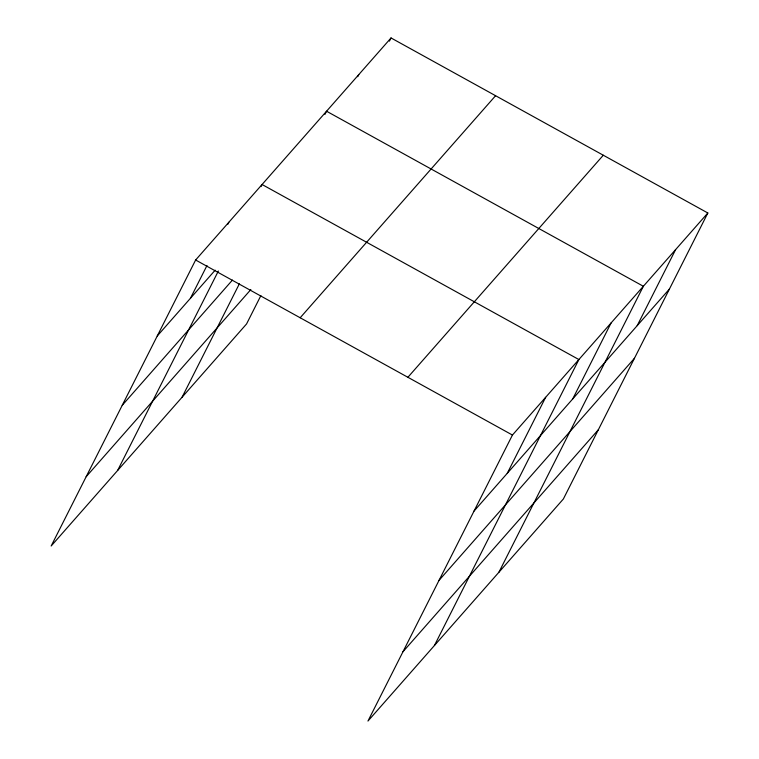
<?xml version="1.0" encoding="UTF-8"?>
<svg xmlns="http://www.w3.org/2000/svg" width="759" height="759" viewBox="0 0 759 759"><rect width="100%" height="100%" fill="white"/><g stroke="black" fill="none" stroke-linecap="round" stroke-linejoin="round"><path stroke-width="1.14" d="M707.843 212.994L512.439 435.049L367.963 721.05L563.368 498.995L707.843 212.994L391.037 37.95L195.632 260.005L51.157 546.006L246.561 323.951L260.878 295.602M190.452 298.268L206.979 265.536M227.785 224.36L228.848 222.254M117.598 470.504L218.364 271.02M261.001 186.619L262.064 184.503L578.88 359.548L434.404 645.548M182.075 397.232L239.36 283.838M324.947 114.391L326.55 111.222L643.357 286.276L498.891 572.277M357.726 76.697L358.789 74.591M389.433 41.119L391.037 37.95M507.259 473.312L545.655 397.299M572.722 398.93L611.118 322.907M637.199 325.649L675.605 249.635M157.227 336.019L215.167 270.176M122.227 405.315L232.425 280.09M86.165 476.709L250.859 289.549M300.175 317.765L495.58 95.719M407.896 377.28L603.291 155.234M474.043 511.063L669.447 289.008M439.034 580.36L634.439 358.305M402.972 651.753L598.377 429.708M195.632 260.005L512.439 435.049"/></g></svg>
